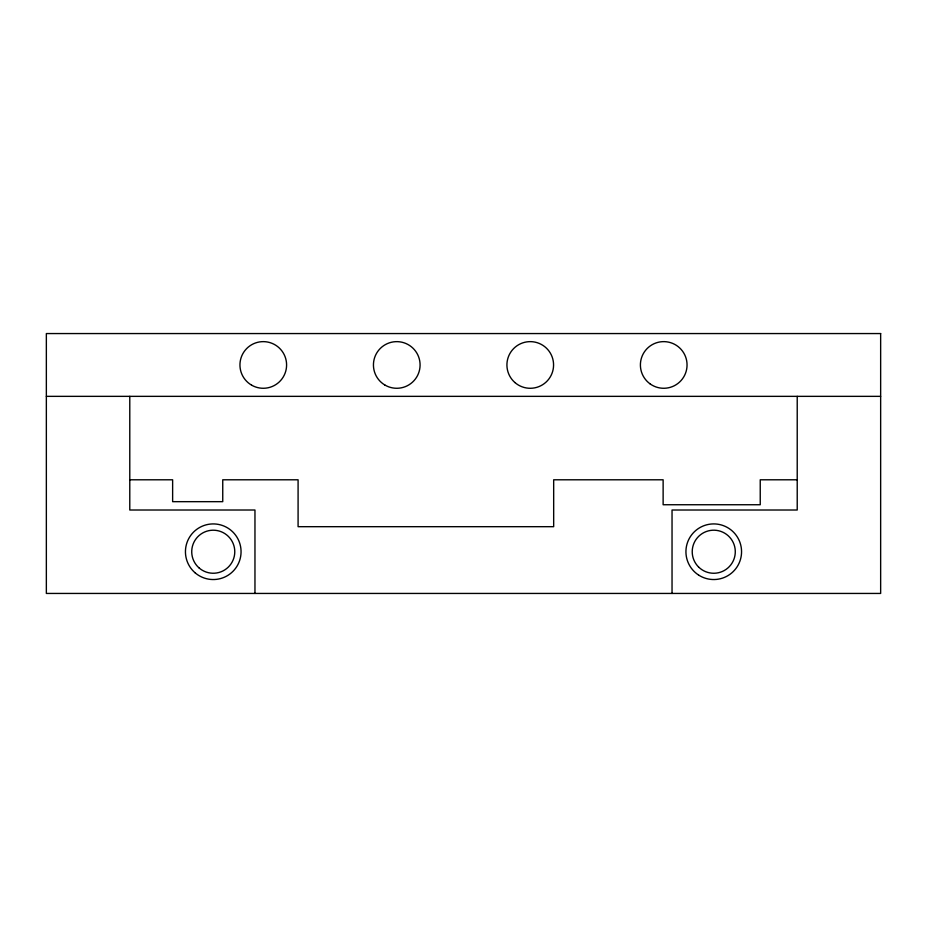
<?xml version="1.0" encoding="UTF-8"?>
<svg xmlns="http://www.w3.org/2000/svg" width="927" height="927" viewBox="0 0 927 927"><rect width="100%" height="100%" fill="white"/><g stroke="black" fill="none" stroke-linecap="round" stroke-linejoin="round"><path stroke-width="1.39" d="M46.35 396.35L880.65 396.35M129.78 479.792L172.631 479.792L172.631 501.669L222.747 501.669L222.747 479.792L298.088 479.792L298.088 526.687L553.674 526.687L553.674 479.792L663.129 479.792L663.129 504.74L760.233 504.74L760.233 479.792L797.22 479.792M797.22 396.35L797.22 510.012L672.04 510.012L672.04 593.442M254.96 593.442L254.96 510.012L129.78 510.012L129.78 396.35M880.65 333.558L46.35 333.558L46.35 593.442L880.65 593.442L880.65 333.558M195.157 572.851A27.81 27.81 0 0 0 240.591 556.826A27.81 27.81 0 0 0 203.998 525.505A27.81 27.81 0 0 0 195.157 572.851M698.599 575.053A27.81 27.81 0 0 0 741.519 553.187A27.81 27.81 0 0 0 701.125 526.942A27.81 27.81 0 0 0 698.599 575.053M698.529 566.953A21.53 21.53 0 0 0 734.555 557.301A21.53 21.53 0 0 0 708.182 530.928A21.53 21.53 0 0 0 698.529 566.953M198.865 567.741A21.53 21.53 0 0 0 234.311 556.177A21.53 21.53 0 0 0 206.57 531.264A21.53 21.53 0 0 0 198.865 567.741M650.175 383.94A23.326 23.326 0 0 0 686.942 367.208A23.326 23.326 0 0 0 654.068 343.72A23.326 23.326 0 0 0 650.175 383.94M514.925 382.55A23.326 23.326 0 0 0 553.141 369.421A23.326 23.326 0 0 0 522.666 342.897A23.326 23.326 0 0 0 514.925 382.55M384.821 384.995A23.326 23.326 0 0 0 420.082 365.273A23.326 23.326 0 0 0 385.377 344.601A23.326 23.326 0 0 0 384.821 384.995M251.611 385.157A23.326 23.326 0 0 0 286.594 364.96A23.326 23.326 0 0 0 251.611 344.751A23.326 23.326 0 0 0 251.611 385.157"/></g></svg>
